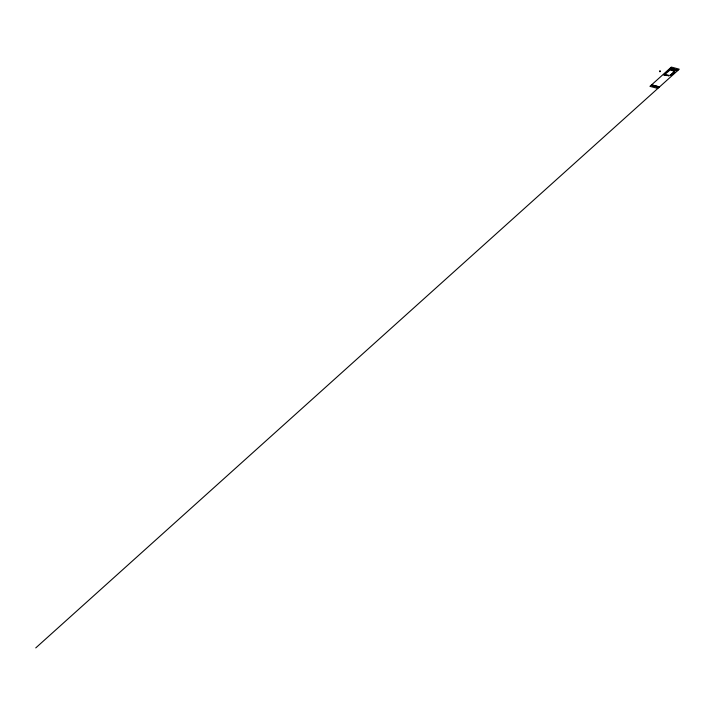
<?xml version="1.0" encoding="UTF-8"?>
<svg xmlns="http://www.w3.org/2000/svg" width="715" height="715" viewBox="0 0 715 715"><rect width="100%" height="100%" fill="white"/><g stroke="black" fill="none" stroke-linecap="round" stroke-linejoin="round"><path stroke-width="1.07" d="M670.152 68.649L670.599 68.247L677.668 70.124L677.221 70.517M35.75 647.915L679.25 69.176L671.349 67.085L649.935 86.345L657.836 88.437M659.48 71.178C659.614 72.867 661.902 70.097 659.48 71.178M663.779 74.709C663.913 76.398 666.201 73.627 663.779 74.709M664.61 73.69C664.736 75.379 667.024 72.608 664.61 73.69M665.728 72.68C665.853 74.369 668.15 71.598 665.728 72.68M667.015 71.616C667.14 73.305 669.428 70.535 667.015 71.616M665.156 74.932C665.29 76.621 667.578 73.851 665.156 74.932M668.221 70.526C668.346 72.224 670.643 69.444 668.221 70.526M669.428 69.444C669.562 71.134 671.85 68.363 669.428 69.444M666.755 75.147C666.88 76.836 669.169 74.065 666.755 75.147M670.956 69.945C671.081 71.643 673.369 68.863 670.956 69.945M668.293 75.45C668.427 77.148 670.715 74.369 668.293 75.45M672.529 70.365C672.654 72.054 674.951 69.284 672.529 70.365M670.554 74.887C670.688 76.577 672.976 73.806 670.554 74.887M671.68 73.877C671.805 75.567 674.093 72.796 671.68 73.877M673.771 70.758C673.896 72.456 676.184 69.677 673.771 70.758M672.824 72.85C672.958 74.539 675.246 71.759 672.824 72.85M673.852 71.884C673.977 73.573 676.265 70.803 673.852 71.884M651.937 84.897L651.311 85.451L658.622 87.391L659.239 86.828L651.937 84.897M670.572 68.139L669.946 68.694L677.257 70.633L677.874 70.07L670.572 68.139M651.964 85.005L651.517 85.407L658.595 87.275L659.033 86.881L651.964 85.005"/></g></svg>
